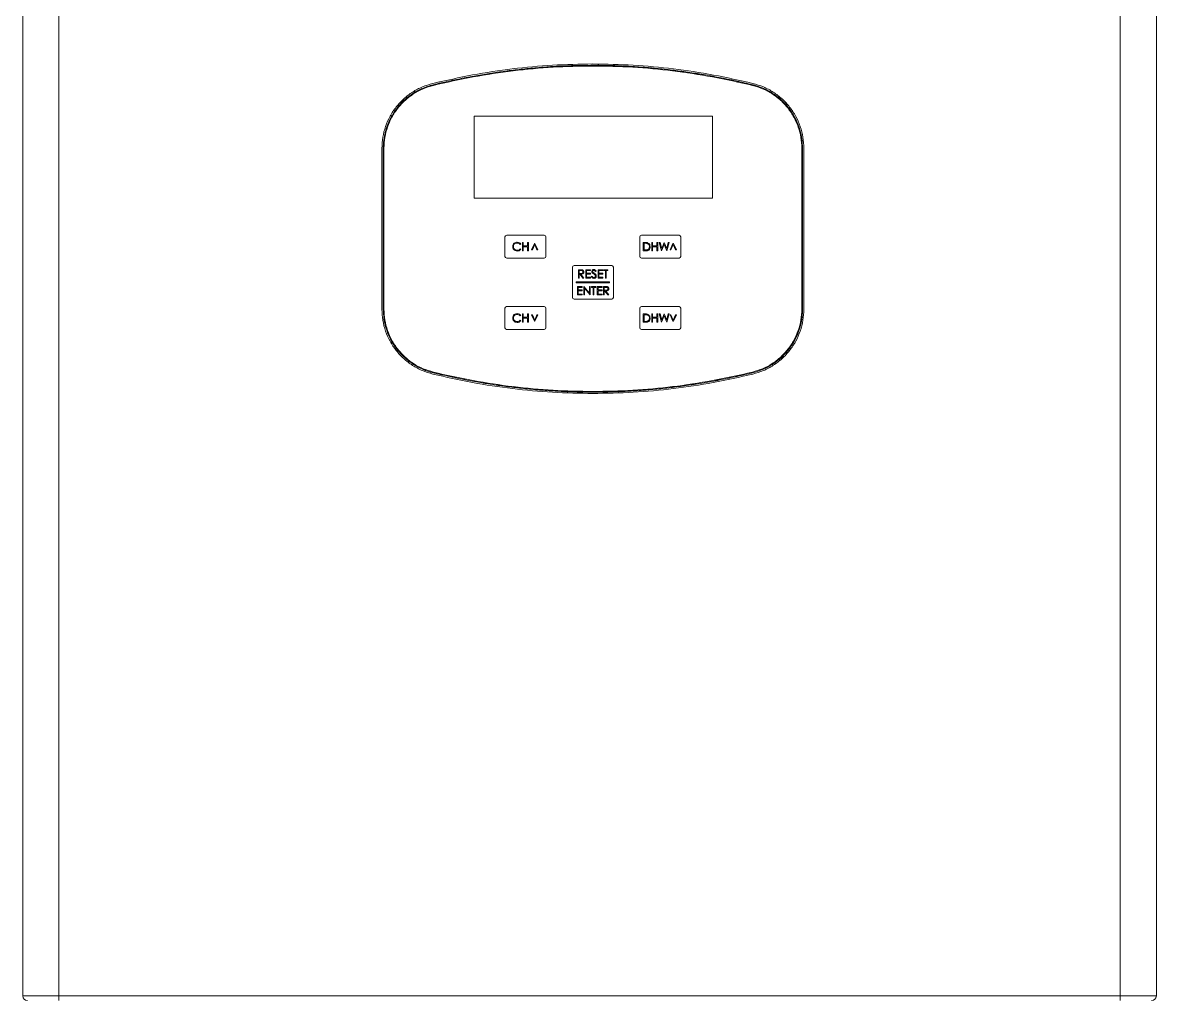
# Model space of a CAD drawing. Header units: millimetres. Extents: x -212361 to 39086, y -42 to 136893.
# Drawn here: x -97203 to -95929, y 74154 to 75250 of the extents above; entities that cross this region are included whole.
import ezdxf

# ---------------------------------------------------------------- set-up
doc = ezdxf.new("R2010")
doc.units = ezdxf.units.MM
doc.header["$LTSCALE"] = 25
doc.layers.add('schedules_symbols_notes$0$M-EQUIPMENT', color=3, linetype='Continuous')

# ---------------------------------------------------------------- blocks, each defined once
blk = doc.blocks.new('schedules_symbols_notes$0$b')
at = {"linetype": 'ByBlock', "lineweight": 15}
for p, q in [((305.978, 8300.718), (305.978, 8383.859)), ((307.579, 8383.859), (307.579, 8300.718)), ((354.534, 8300.718), (354.534, 8383.859)), ((356.136, 8383.859), (356.136, 8300.718)), ((336.495, 8339.631), (325.947, 8339.631)), ((325.947, 8339.631), (325.947, 8335.991)), ((325.947, 8339.625), (336.495, 8339.624)), ((336.495, 8335.991), (336.495, 8339.631)), ((321.873, 8338.206), (321.873, 8331.086)), ((321.932, 8331.086), (321.932, 8338.206)), ((321.933, 8331.086), (321.933, 8338.206)), ((321.963, 8338.206), (321.963, 8331.086)), ((340.451, 8331.086), (340.451, 8338.206)), ((340.481, 8338.206), (340.481, 8331.086)), ((340.482, 8338.206), (340.482, 8331.086)), ((340.541, 8338.206), (340.541, 8331.086)), ((336.495, 8335.998), (325.947, 8335.998)), ((325.947, 8335.991), (336.495, 8335.991)), ((327.317, 8334.287), (327.317, 8333.425)), ((329.056, 8334.361), (327.392, 8334.361)), ((329.13, 8333.425), (329.13, 8334.287)), ((333.284, 8334.287), (333.284, 8333.425)), ((335.022, 8334.361), (333.358, 8334.361)), ((335.096, 8333.425), (335.096, 8334.287)), ((328.02, 8333.974), (327.991, 8333.951)), ((328.096, 8334.042), (328.129, 8334.042)), ((328.096, 8333.67), (328.096, 8334.042)), ((328.129, 8334.042), (328.129, 8333.889)), ((328.129, 8333.889), (328.32, 8333.889)), ((328.129, 8333.851), (328.129, 8333.67)), ((328.32, 8333.851), (328.129, 8333.851)), ((328.32, 8333.889), (328.32, 8334.042)), ((328.32, 8334.042), (328.353, 8334.042)), ((328.32, 8333.67), (328.32, 8333.851)), ((328.353, 8334.042), (328.353, 8333.67)), ((328.493, 8333.716), (328.617, 8333.997)), ((328.631, 8333.948), (328.529, 8333.716)), ((328.617, 8333.997), (328.645, 8333.997)), ((328.733, 8333.716), (328.631, 8333.948)), ((328.645, 8333.997), (328.769, 8333.716)), ((333.435, 8333.67), (333.435, 8334.042)), ((333.435, 8334.042), (333.51, 8334.042)), ((333.469, 8334.004), (333.469, 8333.709)), ((333.495, 8334.004), (333.469, 8334.004)), ((333.816, 8334.042), (333.849, 8334.042)), ((333.816, 8333.67), (333.816, 8334.042)), ((333.849, 8334.042), (333.849, 8333.889)), ((333.849, 8333.889), (334.04, 8333.889)), ((334.04, 8333.851), (333.849, 8333.851)), ((333.849, 8333.851), (333.849, 8333.67)), ((334.04, 8333.889), (334.04, 8334.042)), ((334.04, 8334.042), (334.073, 8334.042)), ((334.04, 8333.67), (334.04, 8333.851)), ((334.073, 8334.042), (334.073, 8333.67)), ((334.244, 8333.67), (334.145, 8334.042)), ((334.145, 8334.042), (334.179, 8334.042)), ((334.179, 8334.042), (334.252, 8333.769)), ((334.361, 8333.955), (334.248, 8333.67)), ((334.252, 8333.769), (334.36, 8334.042)), ((334.36, 8334.042), (334.365, 8334.042)), ((334.473, 8333.67), (334.361, 8333.955)), ((334.365, 8334.042), (334.471, 8333.771)), ((334.471, 8333.771), (334.544, 8334.042)), ((334.578, 8334.042), (334.478, 8333.67)), ((334.544, 8334.042), (334.578, 8334.042)), ((334.749, 8333.997), (334.625, 8333.716)), ((334.661, 8333.716), (334.763, 8333.948)), ((334.778, 8333.997), (334.749, 8333.997)), ((334.763, 8333.948), (334.865, 8333.716)), ((334.901, 8333.716), (334.778, 8333.997)), ((327.392, 8333.351), (329.056, 8333.351)), ((327.991, 8333.761), (328.02, 8333.739)), ((328.129, 8333.67), (328.096, 8333.67)), ((328.353, 8333.67), (328.32, 8333.67)), ((328.529, 8333.716), (328.493, 8333.716)), ((328.769, 8333.716), (328.733, 8333.716)), ((333.358, 8333.351), (335.022, 8333.351)), ((333.55, 8333.67), (333.435, 8333.67)), ((333.469, 8333.709), (333.511, 8333.709)), ((333.849, 8333.67), (333.816, 8333.67)), ((334.073, 8333.67), (334.04, 8333.67)), ((334.248, 8333.67), (334.244, 8333.67)), ((334.478, 8333.67), (334.473, 8333.67)), ((334.625, 8333.716), (334.661, 8333.716)), ((334.865, 8333.716), (334.901, 8333.716)), ((330.3, 8332.945), (330.3, 8331.608)), ((332.039, 8333.02), (330.375, 8333.02)), ((330.571, 8332.834), (330.645, 8332.834)), ((330.571, 8332.462), (330.571, 8332.834)), ((330.674, 8332.796), (330.604, 8332.796)), ((330.604, 8332.796), (330.604, 8332.672)), ((330.891, 8332.462), (330.891, 8332.834)), ((330.891, 8332.834), (331.101, 8332.834)), ((331.101, 8332.796), (330.925, 8332.796)), ((330.925, 8332.796), (330.925, 8332.681)), ((331.101, 8332.834), (331.101, 8332.796)), ((331.35, 8332.78), (331.32, 8332.758)), ((331.437, 8332.834), (331.647, 8332.834)), ((331.437, 8332.462), (331.437, 8332.834)), ((331.471, 8332.796), (331.471, 8332.681)), ((331.647, 8332.796), (331.471, 8332.796)), ((331.647, 8332.834), (331.647, 8332.796)), ((331.677, 8332.796), (331.677, 8332.834)), ((331.677, 8332.834), (331.872, 8332.834)), ((331.758, 8332.796), (331.677, 8332.796)), ((331.758, 8332.462), (331.758, 8332.796)), ((331.872, 8332.796), (331.791, 8332.796)), ((331.791, 8332.796), (331.791, 8332.462)), ((331.872, 8332.834), (331.872, 8332.796)), ((332.113, 8331.608), (332.113, 8332.945)), ((330.468, 8332.299), (330.468, 8332.254)), ((331.945, 8332.299), (330.468, 8332.299)), ((330.604, 8332.462), (330.571, 8332.462)), ((330.604, 8332.672), (330.672, 8332.671)), ((330.631, 8332.634), (330.604, 8332.634)), ((330.604, 8332.634), (330.604, 8332.462)), ((330.768, 8332.462), (330.631, 8332.634)), ((330.672, 8332.634), (330.809, 8332.462)), ((330.809, 8332.462), (330.768, 8332.462)), ((331.101, 8332.462), (330.891, 8332.462)), ((330.925, 8332.681), (331.101, 8332.681)), ((331.101, 8332.643), (330.925, 8332.643)), ((330.925, 8332.643), (330.925, 8332.5)), ((330.925, 8332.5), (331.101, 8332.5)), ((331.101, 8332.681), (331.101, 8332.643)), ((331.101, 8332.5), (331.101, 8332.462)), ((331.136, 8332.534), (331.167, 8332.553)), ((331.647, 8332.462), (331.437, 8332.462)), ((331.471, 8332.681), (331.647, 8332.681)), ((331.647, 8332.643), (331.471, 8332.643)), ((331.471, 8332.643), (331.471, 8332.5)), ((331.471, 8332.5), (331.647, 8332.5)), ((331.647, 8332.681), (331.647, 8332.643)), ((331.647, 8332.5), (331.647, 8332.462)), ((331.791, 8332.462), (331.758, 8332.462)), ((331.945, 8332.254), (331.945, 8332.299)), ((330.468, 8332.254), (331.945, 8332.254)), ((330.526, 8332.091), (330.735, 8332.091)), ((330.526, 8331.72), (330.526, 8332.091)), ((330.735, 8332.053), (330.559, 8332.053)), ((330.559, 8332.053), (330.559, 8331.939)), ((330.559, 8331.939), (330.735, 8331.939)), ((330.735, 8331.9), (330.559, 8331.9)), ((330.559, 8331.9), (330.559, 8331.758)), ((330.735, 8332.091), (330.735, 8332.053)), ((330.735, 8331.939), (330.735, 8331.9)), ((330.802, 8331.72), (330.802, 8332.091)), ((330.802, 8332.091), (330.809, 8332.091)), ((330.809, 8332.091), (331.054, 8331.799)), ((331.08, 8331.72), (330.835, 8332.011)), ((330.835, 8332.011), (330.835, 8331.72)), ((331.054, 8331.799), (331.054, 8332.091)), ((331.054, 8332.091), (331.088, 8332.091)), ((331.088, 8332.091), (331.088, 8331.72)), ((331.14, 8332.053), (331.14, 8332.091)), ((331.14, 8332.091), (331.335, 8332.091)), ((331.221, 8332.053), (331.14, 8332.053)), ((331.221, 8331.72), (331.221, 8332.053)), ((331.335, 8332.053), (331.254, 8332.053)), ((331.254, 8332.053), (331.254, 8331.72)), ((331.335, 8332.091), (331.335, 8332.053)), ((331.402, 8332.091), (331.612, 8332.091)), ((331.402, 8331.72), (331.402, 8332.091)), ((331.612, 8332.053), (331.435, 8332.053)), ((331.435, 8332.053), (331.435, 8331.939)), ((331.435, 8331.939), (331.612, 8331.939)), ((331.612, 8331.9), (331.435, 8331.9)), ((331.435, 8331.9), (331.435, 8331.758)), ((331.612, 8332.091), (331.612, 8332.053)), ((331.612, 8331.939), (331.612, 8331.9)), ((331.678, 8332.091), (331.753, 8332.091)), ((331.678, 8331.72), (331.678, 8332.091)), ((331.781, 8332.053), (331.712, 8332.053)), ((331.712, 8332.053), (331.712, 8331.929)), ((331.712, 8331.929), (331.78, 8331.929)), ((331.739, 8331.891), (331.712, 8331.891)), ((331.712, 8331.891), (331.712, 8331.72)), ((331.875, 8331.72), (331.739, 8331.891)), ((331.78, 8331.891), (331.916, 8331.72)), ((330.375, 8331.534), (332.039, 8331.534)), ((330.735, 8331.72), (330.526, 8331.72)), ((330.559, 8331.758), (330.735, 8331.758)), ((330.735, 8331.758), (330.735, 8331.72)), ((330.835, 8331.72), (330.802, 8331.72)), ((331.088, 8331.72), (331.08, 8331.72)), ((331.254, 8331.72), (331.221, 8331.72)), ((331.612, 8331.72), (331.402, 8331.72)), ((331.435, 8331.758), (331.612, 8331.758)), ((331.612, 8331.758), (331.612, 8331.72)), ((331.712, 8331.72), (331.678, 8331.72)), ((331.916, 8331.72), (331.875, 8331.72)), ((327.317, 8331.128), (327.317, 8330.267)), ((329.055, 8331.203), (327.391, 8331.203)), ((328.02, 8330.815), (327.991, 8330.792)), ((328.096, 8330.883), (328.129, 8330.883)), ((328.096, 8330.511), (328.096, 8330.883)), ((328.129, 8330.883), (328.129, 8330.731)), ((328.32, 8330.731), (328.32, 8330.883)), ((328.32, 8330.883), (328.353, 8330.883)), ((328.353, 8330.883), (328.353, 8330.511)), ((328.529, 8330.837), (328.493, 8330.837)), ((328.493, 8330.837), (328.617, 8330.556)), ((328.631, 8330.605), (328.529, 8330.837)), ((328.733, 8330.837), (328.631, 8330.605)), ((328.645, 8330.556), (328.769, 8330.837)), ((328.769, 8330.837), (328.733, 8330.837)), ((329.13, 8330.267), (329.13, 8331.128)), ((333.283, 8331.128), (333.283, 8330.266)), ((335.022, 8331.202), (333.358, 8331.202)), ((333.435, 8330.511), (333.435, 8330.883)), ((333.435, 8330.883), (333.51, 8330.883)), ((333.495, 8330.845), (333.469, 8330.845)), ((333.469, 8330.845), (333.469, 8330.55)), ((333.816, 8330.883), (333.849, 8330.883)), ((333.816, 8330.511), (333.816, 8330.883)), ((333.849, 8330.883), (333.849, 8330.731)), ((334.04, 8330.731), (334.04, 8330.883)), ((334.04, 8330.883), (334.073, 8330.883)), ((334.073, 8330.883), (334.073, 8330.511)), ((334.145, 8330.883), (334.179, 8330.883)), ((334.244, 8330.511), (334.145, 8330.883)), ((334.179, 8330.883), (334.252, 8330.611)), ((334.361, 8330.796), (334.248, 8330.511)), ((334.252, 8330.611), (334.36, 8330.883)), ((334.36, 8330.883), (334.365, 8330.883)), ((334.473, 8330.511), (334.361, 8330.796)), ((334.365, 8330.883), (334.471, 8330.612)), ((334.471, 8330.612), (334.544, 8330.883)), ((334.578, 8330.883), (334.478, 8330.511)), ((334.544, 8330.883), (334.578, 8330.883)), ((334.749, 8330.556), (334.625, 8330.837)), ((334.625, 8330.837), (334.661, 8330.837)), ((334.661, 8330.837), (334.763, 8330.605)), ((334.763, 8330.605), (334.865, 8330.837)), ((334.901, 8330.837), (334.778, 8330.556)), ((334.865, 8330.837), (334.901, 8330.837)), ((335.096, 8330.266), (335.096, 8331.128)), ((327.991, 8330.602), (328.02, 8330.58)), ((328.129, 8330.511), (328.096, 8330.511)), ((328.129, 8330.731), (328.32, 8330.731)), ((328.32, 8330.692), (328.129, 8330.692)), ((328.129, 8330.692), (328.129, 8330.511)), ((328.32, 8330.511), (328.32, 8330.692)), ((328.353, 8330.511), (328.32, 8330.511)), ((328.617, 8330.556), (328.645, 8330.556)), ((333.55, 8330.511), (333.435, 8330.511)), ((333.469, 8330.55), (333.511, 8330.55)), ((333.849, 8330.511), (333.816, 8330.511)), ((333.849, 8330.731), (334.04, 8330.731)), ((334.04, 8330.692), (333.849, 8330.692)), ((333.849, 8330.692), (333.849, 8330.511)), ((334.04, 8330.511), (334.04, 8330.692)), ((334.073, 8330.511), (334.04, 8330.511)), ((334.248, 8330.511), (334.244, 8330.511)), ((334.478, 8330.511), (334.473, 8330.511)), ((334.778, 8330.556), (334.749, 8330.556)), ((327.391, 8330.192), (329.055, 8330.192)), ((333.358, 8330.192), (335.022, 8330.192)), ((307.579, 8300.718), (305.978, 8300.718)), ((307.579, 8300.718), (354.534, 8300.718)), ((307.579, 8300.51), (307.579, 8300.718)), ((354.534, 8300.718), (354.534, 8300.51)), ((356.136, 8300.718), (354.534, 8300.718))]:
    blk.add_line(p, q, dxfattribs=at)
for centre, radius, start, end in [((327.392, 8334.287), 0.0743, 90, 180), ((329.056, 8334.287), 0.0743, 0, 90), ((333.358, 8334.287), 0.0743, 90, 180), ((335.022, 8334.287), 0.0743, 0, 90), ((327.392, 8333.425), 0.0743, 180, 270), ((329.056, 8333.425), 0.0743, 270, 0), ((333.358, 8333.425), 0.0743, 180, 270), ((335.022, 8333.425), 0.0743, 270, 0), ((330.375, 8332.945), 0.0743, 90, 180), ((332.039, 8332.945), 0.0743, 0, 90), ((330.375, 8331.608), 0.0743, 180, 270), ((332.039, 8331.608), 0.0743, 270, 0), ((327.391, 8331.128), 0.0743, 90, 180), ((329.055, 8331.128), 0.0743, 0, 90), ((333.358, 8331.128), 0.0743, 90, 180), ((335.022, 8331.128), 0.0743, 0, 90), ((327.391, 8330.267), 0.0743, 180, 270), ((329.055, 8330.267), 0.0743, 270, 0), ((333.358, 8330.266), 0.0743, 180, 270), ((335.022, 8330.266), 0.0743, 270, 0), ((306.186, 8300.718), 0.208, 180, 270), ((355.928, 8300.718), 0.208, 270, 0)]:
    blk.add_arc(centre, radius, start, end, dxfattribs=at)
for points, knots in [([(324.127, 8341.072), (324.71, 8341.204), (325.873, 8341.467), (327.643, 8341.73), (329.421, 8341.901), (330.612, 8341.922), (331.207, 8341.932)], [0, 0, 0, 0, 0.2510734, 0.5001217, 0.7503293, 1, 1, 1, 1]), ([(324.14, 8341.015), (324.197, 8341.029), (324.482, 8341.098), (324.881, 8341.187), (325.454, 8341.306), (325.914, 8341.394), (326.375, 8341.473), (326.722, 8341.529), (327.185, 8341.597), (327.649, 8341.658), (328.23, 8341.723), (328.638, 8341.762), (329.046, 8341.794), (329.338, 8341.815), (329.825, 8341.843), (330.447, 8341.868), (330.954, 8341.872), (331.207, 8341.874)], [0, 0, 0, 0, 0.024597, 0.122992, 0.172187, 0.270582, 0.319777, 0.368972, 0.418168, 0.516563, 0.565758, 0.664154, 0.688751, 0.737946, 0.787142, 0.893535, 1, 1, 1, 1]), ([(324.141, 8341.014), (324.198, 8341.028), (324.482, 8341.096), (324.882, 8341.186), (325.455, 8341.305), (325.914, 8341.392), (326.376, 8341.472), (326.722, 8341.527), (327.185, 8341.596), (327.649, 8341.656), (328.231, 8341.722), (328.639, 8341.76), (329.047, 8341.793), (329.339, 8341.813), (329.825, 8341.841), (330.448, 8341.867), (330.954, 8341.871), (331.207, 8341.872)], [0, 0, 0, 0, 0.0245985, 0.1229983, 0.172196, 0.2705961, 0.3197937, 0.3689914, 0.418189, 0.5165895, 0.5657872, 0.6641878, 0.6887864, 0.7379841, 0.7871818, 0.8935548, 1, 1, 1, 1]), ([(331.207, 8341.843), (330.618, 8341.832), (329.439, 8341.812), (327.672, 8341.643), (325.902, 8341.381), (324.735, 8341.118), (324.148, 8340.985)], [0, 0, 0, 0, 0.2476734, 0.4963002, 0.7467819, 1, 1, 1, 1]), ([(331.207, 8341.932), (331.802, 8341.922), (332.993, 8341.901), (334.773, 8341.73), (336.543, 8341.466), (337.706, 8341.203), (338.287, 8341.072)], [0, 0, 0, 0, 0.249698, 0.499594, 0.750016, 1, 1, 1, 1]), ([(331.207, 8341.874), (331.265, 8341.874), (331.558, 8341.873), (331.967, 8341.866), (332.552, 8341.844), (333.02, 8341.819), (333.486, 8341.785), (333.836, 8341.756), (334.302, 8341.711), (334.767, 8341.658), (335.347, 8341.581), (335.752, 8341.52), (336.156, 8341.453), (336.444, 8341.403), (337.172, 8341.268), (337.78, 8341.129), (338.273, 8341.015)], [0, 0, 0, 0, 0.024598, 0.122995, 0.172191, 0.270588, 0.319784, 0.36898, 0.418176, 0.516573, 0.565769, 0.664166, 0.688764, 0.73796, 0.787155, 1, 1, 1, 1]), ([(331.207, 8341.872), (331.265, 8341.872), (331.558, 8341.872), (331.967, 8341.864), (332.552, 8341.843), (333.02, 8341.818), (333.486, 8341.784), (333.836, 8341.754), (334.302, 8341.709), (334.767, 8341.656), (335.347, 8341.579), (335.752, 8341.518), (336.156, 8341.452), (336.444, 8341.401), (336.923, 8341.312), (337.534, 8341.188), (338.027, 8341.072), (338.273, 8341.014)], [0, 0, 0, 0, 0.0245985, 0.1229993, 0.1721971, 0.2705978, 0.3197955, 0.3689932, 0.4181909, 0.5165914, 0.5657892, 0.6641895, 0.688788, 0.7379856, 0.7871833, 0.89356, 1, 1, 1, 1]), ([(338.266, 8340.985), (337.679, 8341.118), (336.511, 8341.381), (334.742, 8341.643), (332.975, 8341.812), (331.795, 8341.832), (331.207, 8341.843)], [0, 0, 0, 0, 0.253218, 0.5037, 0.752327, 1, 1, 1, 1]), ([(321.873, 8338.206), (321.881, 8338.37), (321.897, 8338.698), (322.024, 8339.176), (322.222, 8339.628), (322.495, 8340.039), (322.831, 8340.4), (323.222, 8340.699), (323.656, 8340.934), (323.97, 8341.026), (324.127, 8341.072)], [0, 0, 0, 0, 0.125125, 0.250472, 0.375353, 0.500808, 0.625739, 0.75044, 0.875199, 1, 1, 1, 1]), ([(321.932, 8338.206), (321.933, 8338.264), (321.936, 8338.441), (321.973, 8338.734), (322.069, 8339.119), (322.235, 8339.525), (322.488, 8339.933), (322.804, 8340.294), (323.188, 8340.607), (323.634, 8340.863), (323.972, 8340.964), (324.14, 8341.015)], [0, 0, 0, 0, 0.045625, 0.137691, 0.229757, 0.353985, 0.478213, 0.602433, 0.725642, 0.86283, 1, 1, 1, 1]), ([(321.933, 8338.206), (321.934, 8338.264), (321.938, 8338.441), (321.975, 8338.734), (322.07, 8339.119), (322.237, 8339.525), (322.49, 8339.933), (322.805, 8340.293), (323.189, 8340.606), (323.635, 8340.861), (323.972, 8340.963), (324.141, 8341.014)], [0, 0, 0, 0, 0.045649, 0.137765, 0.22988, 0.354109, 0.478337, 0.602558, 0.725767, 0.862893, 1, 1, 1, 1]), ([(324.148, 8340.985), (323.995, 8340.94), (323.691, 8340.85), (323.27, 8340.622), (322.89, 8340.333), (322.565, 8339.982), (322.301, 8339.583), (322.109, 8339.146), (321.986, 8338.682), (321.971, 8338.365), (321.963, 8338.206)], [0, 0, 0, 0, 0.125004, 0.249969, 0.374745, 0.499858, 0.624916, 0.749785, 0.874942, 1, 1, 1, 1]), ([(340.451, 8338.206), (340.443, 8338.365), (340.427, 8338.682), (340.305, 8339.145), (340.114, 8339.582), (339.85, 8339.981), (339.525, 8340.332), (339.145, 8340.622), (338.724, 8340.85), (338.419, 8340.94), (338.266, 8340.985)], [0, 0, 0, 0, 0.125005, 0.249969, 0.374745, 0.499857, 0.624916, 0.749785, 0.874942, 1, 1, 1, 1]), ([(338.273, 8341.015), (338.33, 8341.001), (338.501, 8340.956), (338.777, 8340.85), (339.128, 8340.667), (339.484, 8340.409), (339.821, 8340.067), (340.096, 8339.675), (340.269, 8339.316), (340.387, 8338.962), (340.465, 8338.616), (340.476, 8338.343), (340.482, 8338.206)], [0, 0, 0, 0, 0.045616, 0.137665, 0.229713, 0.353917, 0.478122, 0.602318, 0.725504, 0.786934, 0.893473, 1, 1, 1, 1]), ([(338.273, 8341.014), (338.33, 8340.999), (338.5, 8340.954), (338.777, 8340.849), (339.128, 8340.665), (339.483, 8340.408), (339.82, 8340.065), (340.095, 8339.674), (340.268, 8339.315), (340.386, 8338.961), (340.463, 8338.616), (340.475, 8338.342), (340.481, 8338.206)], [0, 0, 0, 0, 0.04564, 0.137738, 0.229837, 0.354041, 0.478246, 0.602443, 0.725629, 0.787059, 0.893535, 1, 1, 1, 1]), ([(338.287, 8341.072), (338.445, 8341.026), (338.76, 8340.933), (339.194, 8340.697), (339.586, 8340.397), (339.922, 8340.036), (340.194, 8339.624), (340.391, 8339.173), (340.517, 8338.696), (340.533, 8338.369), (340.541, 8338.206)], [0, 0, 0, 0, 0.125139, 0.250441, 0.375354, 0.500676, 0.625789, 0.750483, 0.87523, 1, 1, 1, 1]), ([(327.658, 8333.858), (327.661, 8333.887), (327.668, 8333.946), (327.723, 8334.009), (327.789, 8334.046), (327.835, 8334.05), (327.858, 8334.051)], [0, 0, 0, 0, 0.2795094, 0.5590805, 0.7793735, 1, 1, 1, 1]), ([(327.705, 8333.726), (327.69, 8333.748), (327.662, 8333.789), (327.659, 8333.837), (327.658, 8333.858)], [0, 0, 0, 0, 0.559015, 1, 1, 1, 1]), ([(327.856, 8334.013), (327.832, 8334.011), (327.784, 8334.005), (327.729, 8333.965), (327.696, 8333.912), (327.693, 8333.874), (327.691, 8333.856)], [0, 0, 0, 0, 0.279865, 0.559532, 0.779669, 1, 1, 1, 1]), ([(327.691, 8333.856), (327.694, 8333.832), (327.7, 8333.784), (327.746, 8333.732), (327.801, 8333.703), (327.839, 8333.7), (327.858, 8333.699)], [0, 0, 0, 0, 0.279429, 0.558926, 0.779286, 1, 1, 1, 1]), ([(327.991, 8333.951), (327.969, 8333.971), (327.931, 8334.007), (327.879, 8334.011), (327.856, 8334.013)], [0, 0, 0, 0, 0.558388, 1, 1, 1, 1]), ([(327.858, 8334.051), (327.893, 8334.047), (327.957, 8334.04), (328.001, 8333.994), (328.02, 8333.974)], [0, 0, 0, 0, 0.559513, 1, 1, 1, 1]), ([(333.609, 8333.993), (333.588, 8333.997), (333.55, 8334.004), (333.512, 8334.004), (333.495, 8334.004)], [0, 0, 0, 0, 0.559543, 1, 1, 1, 1]), ([(333.51, 8334.042), (333.533, 8334.042), (333.572, 8334.042), (333.611, 8334.033), (333.628, 8334.028)], [0, 0, 0, 0, 0.560443, 1, 1, 1, 1]), ([(333.74, 8333.851), (333.737, 8333.824), (333.732, 8333.768), (333.684, 8333.701), (333.616, 8333.672), (333.572, 8333.671), (333.55, 8333.67)], [0, 0, 0, 0, 0.280105, 0.559216, 0.778847, 1, 1, 1, 1]), ([(333.707, 8333.852), (333.705, 8333.869), (333.703, 8333.904), (333.68, 8333.947), (333.647, 8333.979), (333.622, 8333.988), (333.609, 8333.993)], [0, 0, 0, 0, 0.280178, 0.559767, 0.779795, 1, 1, 1, 1]), ([(333.617, 8333.718), (333.632, 8333.724), (333.662, 8333.737), (333.699, 8333.784), (333.704, 8333.826), (333.707, 8333.852)], [0, 0, 0, 0, 0.2805148, 0.5610133, 1, 1, 1, 1]), ([(333.628, 8334.028), (333.647, 8334.019), (333.685, 8334.001), (333.731, 8333.938), (333.736, 8333.884), (333.74, 8333.851)], [0, 0, 0, 0, 0.280271, 0.560706, 1, 1, 1, 1]), ([(327.858, 8333.661), (327.825, 8333.664), (327.767, 8333.669), (327.724, 8333.708), (327.705, 8333.726)], [0, 0, 0, 0, 0.559801, 1, 1, 1, 1]), ([(327.858, 8333.699), (327.887, 8333.703), (327.938, 8333.709), (327.974, 8333.745), (327.991, 8333.761)], [0, 0, 0, 0, 0.558771, 1, 1, 1, 1]), ([(328.02, 8333.739), (327.994, 8333.714), (327.949, 8333.669), (327.886, 8333.663), (327.858, 8333.661)], [0, 0, 0, 0, 0.558465, 1, 1, 1, 1]), ([(333.511, 8333.709), (333.531, 8333.708), (333.567, 8333.708), (333.602, 8333.715), (333.617, 8333.718)], [0, 0, 0, 0, 0.560427, 1, 1, 1, 1]), ([(330.645, 8332.834), (330.661, 8332.834), (330.689, 8332.834), (330.717, 8332.83), (330.729, 8332.829)], [0, 0, 0, 0, 0.560242, 1, 1, 1, 1]), ([(330.771, 8332.735), (330.77, 8332.74), (330.77, 8332.751), (330.762, 8332.766), (330.752, 8332.778), (330.724, 8332.797), (330.696, 8332.796), (330.674, 8332.796)], [0, 0, 0, 0, 0.1253223, 0.2506655, 0.3760024, 0.5013516, 1, 1, 1, 1]), ([(330.729, 8332.829), (330.741, 8332.825), (330.764, 8332.817), (330.789, 8332.792), (330.802, 8332.763), (330.804, 8332.744), (330.804, 8332.734)], [0, 0, 0, 0, 0.27981, 0.559505, 0.779607, 1, 1, 1, 1]), ([(331.16, 8332.757), (331.161, 8332.77), (331.164, 8332.796), (331.19, 8332.825), (331.22, 8332.841), (331.241, 8332.842), (331.251, 8332.843)], [0, 0, 0, 0, 0.279523, 0.558829, 0.779349, 1, 1, 1, 1]), ([(331.247, 8332.805), (331.24, 8332.805), (331.225, 8332.803), (331.207, 8332.792), (331.195, 8332.776), (331.194, 8332.764), (331.193, 8332.758)], [0, 0, 0, 0, 0.2802955, 0.5598314, 0.7799011, 1, 1, 1, 1]), ([(331.32, 8332.758), (331.309, 8332.771), (331.295, 8332.79), (331.267, 8332.804), (331.254, 8332.805), (331.247, 8332.805)], [0, 0, 0, 0, 0.5598218, 0.779866, 1, 1, 1, 1]), ([(331.251, 8332.843), (331.263, 8332.842), (331.285, 8332.84), (331.321, 8332.818), (331.339, 8332.795), (331.35, 8332.78)], [0, 0, 0, 0, 0.279788, 0.559491, 1, 1, 1, 1]), ([(330.672, 8332.671), (330.695, 8332.671), (330.723, 8332.671), (330.752, 8332.69), (330.762, 8332.703), (330.77, 8332.718), (330.77, 8332.729), (330.771, 8332.735)], [0, 0, 0, 0, 0.498663, 0.62404, 0.749397, 0.87468, 1, 1, 1, 1]), ([(330.804, 8332.734), (330.803, 8332.723), (330.801, 8332.699), (330.783, 8332.668), (330.741, 8332.637), (330.701, 8332.635), (330.672, 8332.634)], [0, 0, 0, 0, 0.187122, 0.373974, 0.56091, 1, 1, 1, 1]), ([(331.249, 8332.453), (331.235, 8332.454), (331.207, 8332.457), (331.165, 8332.485), (331.147, 8332.515), (331.136, 8332.534)], [0, 0, 0, 0, 0.279884, 0.559678, 1, 1, 1, 1]), ([(331.18, 8332.7), (331.174, 8332.71), (331.162, 8332.727), (331.16, 8332.748), (331.16, 8332.757)], [0, 0, 0, 0, 0.559817, 1, 1, 1, 1]), ([(331.167, 8332.553), (331.178, 8332.536), (331.194, 8332.512), (331.225, 8332.493), (331.241, 8332.492), (331.249, 8332.491)], [0, 0, 0, 0, 0.559319, 0.779782, 1, 1, 1, 1]), ([(331.241, 8332.65), (331.229, 8332.658), (331.207, 8332.673), (331.189, 8332.692), (331.18, 8332.7)], [0, 0, 0, 0, 0.5604189, 1, 1, 1, 1]), ([(331.193, 8332.758), (331.193, 8332.753), (331.194, 8332.743), (331.202, 8332.726), (331.212, 8332.716), (331.217, 8332.71)], [0, 0, 0, 0, 0.279918, 0.559786, 1, 1, 1, 1]), ([(331.217, 8332.71), (331.227, 8332.703), (331.243, 8332.69), (331.26, 8332.679), (331.267, 8332.673)], [0, 0, 0, 0, 0.559909, 1, 1, 1, 1]), ([(331.308, 8332.59), (331.297, 8332.603), (331.276, 8332.625), (331.252, 8332.642), (331.241, 8332.65)], [0, 0, 0, 0, 0.559497, 1, 1, 1, 1]), ([(331.249, 8332.491), (331.259, 8332.492), (331.279, 8332.494), (331.303, 8332.509), (331.319, 8332.53), (331.321, 8332.546), (331.321, 8332.554)], [0, 0, 0, 0, 0.280189, 0.560056, 0.780161, 1, 1, 1, 1]), ([(331.355, 8332.553), (331.353, 8332.538), (331.349, 8332.508), (331.319, 8332.475), (331.285, 8332.456), (331.261, 8332.454), (331.249, 8332.453)], [0, 0, 0, 0, 0.2791536, 0.5590788, 0.7794411, 1, 1, 1, 1]), ([(331.267, 8332.673), (331.291, 8332.656), (331.323, 8332.632), (331.351, 8332.587), (331.353, 8332.565), (331.355, 8332.553)], [0, 0, 0, 0, 0.560135, 0.78027, 1, 1, 1, 1]), ([(331.321, 8332.554), (331.321, 8332.561), (331.319, 8332.575), (331.311, 8332.586), (331.308, 8332.59)], [0, 0, 0, 0, 0.558995, 1, 1, 1, 1]), ([(331.753, 8332.091), (331.768, 8332.091), (331.796, 8332.091), (331.824, 8332.087), (331.837, 8332.086)], [0, 0, 0, 0, 0.560237, 1, 1, 1, 1]), ([(331.78, 8331.929), (331.802, 8331.929), (331.831, 8331.929), (331.859, 8331.947), (331.87, 8331.96), (331.877, 8331.975), (331.878, 8331.986), (331.878, 8331.992)], [0, 0, 0, 0, 0.4986617, 0.624045, 0.7493992, 0.8746811, 1, 1, 1, 1]), ([(331.912, 8331.992), (331.911, 8331.98), (331.909, 8331.956), (331.89, 8331.925), (331.848, 8331.894), (331.808, 8331.892), (331.78, 8331.891)], [0, 0, 0, 0, 0.187122, 0.373982, 0.560909, 1, 1, 1, 1]), ([(331.878, 8331.992), (331.878, 8331.997), (331.877, 8332.008), (331.87, 8332.023), (331.859, 8332.035), (331.832, 8332.054), (331.804, 8332.053), (331.781, 8332.053)], [0, 0, 0, 0, 0.12531, 0.250665, 0.376002, 0.501347, 1, 1, 1, 1]), ([(331.837, 8332.086), (331.848, 8332.082), (331.872, 8332.074), (331.896, 8332.049), (331.91, 8332.02), (331.911, 8332.001), (331.912, 8331.992)], [0, 0, 0, 0, 0.279817, 0.559502, 0.779606, 1, 1, 1, 1]), ([(324.127, 8328.22), (323.97, 8328.266), (323.656, 8328.358), (323.222, 8328.593), (322.831, 8328.892), (322.495, 8329.252), (322.222, 8329.664), (322.024, 8330.116), (321.897, 8330.594), (321.881, 8330.922), (321.873, 8331.086)], [0, 0, 0, 0, 0.124801, 0.24956, 0.374261, 0.499192, 0.624647, 0.749528, 0.874875, 1, 1, 1, 1]), ([(324.14, 8328.277), (324.084, 8328.291), (323.913, 8328.336), (323.637, 8328.442), (323.286, 8328.626), (322.931, 8328.882), (322.651, 8329.166), (322.409, 8329.481), (322.206, 8329.824), (322.044, 8330.251), (321.949, 8330.675), (321.937, 8330.949), (321.932, 8331.086)], [0, 0, 0, 0, 0.045616, 0.137656, 0.229698, 0.35348, 0.477271, 0.539003, 0.662781, 0.786568, 0.893283, 1, 1, 1, 1]), ([(324.141, 8328.278), (324.084, 8328.293), (323.913, 8328.338), (323.637, 8328.444), (323.287, 8328.627), (322.932, 8328.883), (322.652, 8329.167), (322.41, 8329.482), (322.207, 8329.825), (322.045, 8330.252), (321.95, 8330.676), (321.939, 8330.949), (321.933, 8331.086)], [0, 0, 0, 0, 0.04564, 0.137729, 0.229822, 0.353602, 0.477392, 0.539123, 0.6629, 0.786685, 0.893343, 1, 1, 1, 1]), ([(321.963, 8331.086), (321.971, 8330.927), (321.986, 8330.61), (322.108, 8330.147), (322.3, 8329.71), (322.564, 8329.311), (322.889, 8328.96), (323.269, 8328.671), (323.69, 8328.442), (323.995, 8328.352), (324.148, 8328.307)], [0, 0, 0, 0, 0.12499, 0.24994, 0.374958, 0.499858, 0.624862, 0.749734, 0.87492, 1, 1, 1, 1]), ([(327.658, 8330.699), (327.661, 8330.728), (327.668, 8330.787), (327.723, 8330.85), (327.789, 8330.887), (327.835, 8330.891), (327.858, 8330.892)], [0, 0, 0, 0, 0.279509, 0.559079, 0.779374, 1, 1, 1, 1]), ([(327.856, 8330.854), (327.832, 8330.852), (327.784, 8330.846), (327.729, 8330.806), (327.696, 8330.753), (327.693, 8330.716), (327.691, 8330.697)], [0, 0, 0, 0, 0.279864, 0.559537, 0.779675, 1, 1, 1, 1]), ([(327.991, 8330.792), (327.969, 8330.812), (327.931, 8330.848), (327.879, 8330.853), (327.856, 8330.854)], [0, 0, 0, 0, 0.558385, 1, 1, 1, 1]), ([(327.858, 8330.892), (327.893, 8330.889), (327.957, 8330.882), (328.001, 8330.835), (328.02, 8330.815)], [0, 0, 0, 0, 0.559514, 1, 1, 1, 1]), ([(333.609, 8330.834), (333.588, 8330.838), (333.55, 8330.845), (333.512, 8330.845), (333.495, 8330.845)], [0, 0, 0, 0, 0.559543, 1, 1, 1, 1]), ([(333.51, 8330.883), (333.533, 8330.883), (333.572, 8330.883), (333.611, 8330.874), (333.628, 8330.87)], [0, 0, 0, 0, 0.560444, 1, 1, 1, 1]), ([(333.707, 8330.693), (333.705, 8330.71), (333.703, 8330.745), (333.68, 8330.788), (333.647, 8330.82), (333.622, 8330.83), (333.609, 8330.834)], [0, 0, 0, 0, 0.280179, 0.559762, 0.779798, 1, 1, 1, 1]), ([(333.628, 8330.87), (333.647, 8330.86), (333.685, 8330.842), (333.731, 8330.779), (333.736, 8330.725), (333.74, 8330.693)], [0, 0, 0, 0, 0.280274, 0.560708, 1, 1, 1, 1]), ([(338.266, 8328.307), (338.418, 8328.352), (338.723, 8328.442), (339.144, 8328.67), (339.524, 8328.96), (339.849, 8329.31), (340.113, 8329.708), (340.305, 8330.146), (340.427, 8330.609), (340.443, 8330.927), (340.451, 8331.086)], [0, 0, 0, 0, 0.12499, 0.24994, 0.374958, 0.499858, 0.624861, 0.749734, 0.87492, 1, 1, 1, 1]), ([(340.482, 8331.086), (340.481, 8331.028), (340.478, 8330.851), (340.44, 8330.558), (340.345, 8330.174), (340.18, 8329.768), (339.969, 8329.429), (339.72, 8329.12), (339.435, 8328.841), (339.059, 8328.583), (338.669, 8328.39), (338.405, 8328.314), (338.273, 8328.277)], [0, 0, 0, 0, 0.045616, 0.137656, 0.229698, 0.35348, 0.477271, 0.539003, 0.662782, 0.786568, 0.893284, 1, 1, 1, 1]), ([(340.481, 8331.086), (340.48, 8331.028), (340.476, 8330.851), (340.438, 8330.558), (340.343, 8330.174), (340.178, 8329.768), (339.968, 8329.43), (339.719, 8329.12), (339.433, 8328.842), (339.058, 8328.584), (338.668, 8328.392), (338.405, 8328.316), (338.273, 8328.278)], [0, 0, 0, 0, 0.045641, 0.137729, 0.229822, 0.353602, 0.477392, 0.539124, 0.662901, 0.786686, 0.893343, 1, 1, 1, 1]), ([(340.541, 8331.086), (340.533, 8330.923), (340.517, 8330.596), (340.391, 8330.119), (340.194, 8329.668), (339.922, 8329.256), (339.586, 8328.895), (339.194, 8328.595), (338.76, 8328.359), (338.445, 8328.266), (338.287, 8328.22)], [0, 0, 0, 0, 0.124705, 0.249565, 0.374279, 0.499257, 0.624669, 0.749553, 0.874867, 1, 1, 1, 1]), ([(327.705, 8330.567), (327.69, 8330.589), (327.662, 8330.63), (327.659, 8330.678), (327.658, 8330.699)], [0, 0, 0, 0, 0.559015, 1, 1, 1, 1]), ([(327.691, 8330.697), (327.694, 8330.673), (327.7, 8330.625), (327.746, 8330.573), (327.801, 8330.544), (327.839, 8330.541), (327.858, 8330.54)], [0, 0, 0, 0, 0.279434, 0.558929, 0.779287, 1, 1, 1, 1]), ([(327.858, 8330.502), (327.825, 8330.505), (327.767, 8330.51), (327.724, 8330.549), (327.705, 8330.567)], [0, 0, 0, 0, 0.5598056, 1, 1, 1, 1]), ([(327.858, 8330.54), (327.887, 8330.544), (327.938, 8330.55), (327.974, 8330.586), (327.991, 8330.602)], [0, 0, 0, 0, 0.558772, 1, 1, 1, 1]), ([(328.02, 8330.58), (327.994, 8330.555), (327.949, 8330.51), (327.886, 8330.504), (327.858, 8330.502)], [0, 0, 0, 0, 0.558465, 1, 1, 1, 1]), ([(333.511, 8330.55), (333.531, 8330.55), (333.567, 8330.549), (333.602, 8330.556), (333.617, 8330.559)], [0, 0, 0, 0, 0.560427, 1, 1, 1, 1]), ([(333.74, 8330.693), (333.737, 8330.665), (333.732, 8330.609), (333.684, 8330.543), (333.616, 8330.513), (333.572, 8330.512), (333.55, 8330.511)], [0, 0, 0, 0, 0.280106, 0.559216, 0.778847, 1, 1, 1, 1]), ([(333.617, 8330.559), (333.632, 8330.566), (333.662, 8330.579), (333.699, 8330.625), (333.704, 8330.667), (333.707, 8330.693)], [0, 0, 0, 0, 0.280518, 0.561006, 1, 1, 1, 1]), ([(331.207, 8327.418), (331.148, 8327.418), (330.856, 8327.419), (330.446, 8327.426), (329.862, 8327.447), (329.394, 8327.473), (328.927, 8327.507), (328.578, 8327.536), (328.112, 8327.581), (327.647, 8327.634), (327.067, 8327.711), (326.662, 8327.772), (326.258, 8327.839), (325.969, 8327.889), (325.242, 8328.024), (324.634, 8328.163), (324.14, 8328.277)], [0, 0, 0, 0, 0.0245976, 0.122995, 0.172191, 0.2705882, 0.3197842, 0.3689802, 0.4181761, 0.5165732, 0.5657692, 0.664166, 0.6887637, 0.7379596, 0.7871554, 1, 1, 1, 1]), ([(331.207, 8327.42), (331.148, 8327.42), (330.856, 8327.42), (330.446, 8327.428), (329.862, 8327.449), (329.394, 8327.474), (328.927, 8327.508), (328.578, 8327.538), (328.112, 8327.583), (327.647, 8327.636), (327.067, 8327.713), (326.662, 8327.774), (326.258, 8327.84), (325.969, 8327.891), (325.491, 8327.98), (324.88, 8328.104), (324.387, 8328.22), (324.141, 8328.278)], [0, 0, 0, 0, 0.024598, 0.122999, 0.172197, 0.270598, 0.319796, 0.368993, 0.418191, 0.516591, 0.565789, 0.66419, 0.688788, 0.737986, 0.787183, 0.89356, 1, 1, 1, 1]), ([(324.148, 8328.307), (324.735, 8328.174), (325.902, 8327.911), (327.672, 8327.649), (329.439, 8327.48), (330.618, 8327.459), (331.207, 8327.449)], [0, 0, 0, 0, 0.253218, 0.5037, 0.752327, 1, 1, 1, 1]), ([(331.207, 8327.449), (331.795, 8327.459), (332.975, 8327.48), (334.742, 8327.649), (336.511, 8327.911), (337.679, 8328.174), (338.266, 8328.307)], [0, 0, 0, 0, 0.247673, 0.4963, 0.746782, 1, 1, 1, 1]), ([(338.273, 8328.278), (338.216, 8328.264), (337.932, 8328.196), (337.532, 8328.106), (336.959, 8327.987), (336.499, 8327.9), (336.038, 8327.82), (335.692, 8327.765), (335.229, 8327.696), (334.764, 8327.636), (334.183, 8327.57), (333.775, 8327.532), (333.367, 8327.499), (333.075, 8327.479), (332.589, 8327.451), (331.966, 8327.425), (331.46, 8327.421), (331.207, 8327.42)], [0, 0, 0, 0, 0.024599, 0.122998, 0.172196, 0.270596, 0.319794, 0.368991, 0.418189, 0.516589, 0.565787, 0.664188, 0.688786, 0.737984, 0.787182, 0.893555, 1, 1, 1, 1]), ([(338.273, 8328.277), (338.216, 8328.263), (337.932, 8328.194), (337.532, 8328.104), (336.96, 8327.985), (336.5, 8327.898), (336.038, 8327.819), (335.692, 8327.763), (335.229, 8327.695), (334.765, 8327.634), (334.183, 8327.569), (333.776, 8327.53), (333.367, 8327.498), (333.076, 8327.477), (332.589, 8327.449), (331.966, 8327.424), (331.46, 8327.42), (331.207, 8327.418)], [0, 0, 0, 0, 0.024597, 0.122992, 0.172187, 0.270582, 0.319777, 0.368972, 0.418168, 0.516563, 0.565758, 0.664154, 0.688751, 0.737946, 0.787142, 0.893535, 1, 1, 1, 1]), ([(331.207, 8327.359), (330.612, 8327.37), (329.421, 8327.391), (327.641, 8327.562), (325.871, 8327.826), (324.708, 8328.088), (324.127, 8328.22)], [0, 0, 0, 0, 0.2496975, 0.499594, 0.7500164, 1, 1, 1, 1]), ([(338.287, 8328.22), (337.703, 8328.088), (336.541, 8327.825), (334.771, 8327.562), (332.993, 8327.391), (331.802, 8327.37), (331.207, 8327.359)], [0, 0, 0, 0, 0.251073, 0.500122, 0.750329, 1, 1, 1, 1])]:
    blk.add_open_spline(points, degree=3, knots=knots, dxfattribs=at)
blk = doc.blocks.new('schedules_symbols_notes')
at = {"layer": 'schedules_symbols_notes$0$M-EQUIPMENT'}
blk.add_blockref('schedules_symbols_notes$0$b', (-4132.868, -5381.162), dxfattribs=at)

msp = doc.modelspace()

# ---------------------------------------------------------------- block references
at = {"xscale": 25.4, "yscale": 25.4, "zscale": 25.4}
msp.add_blockref('schedules_symbols_notes', (0, 0), dxfattribs=at)

doc.saveas('drawing.dxf')
